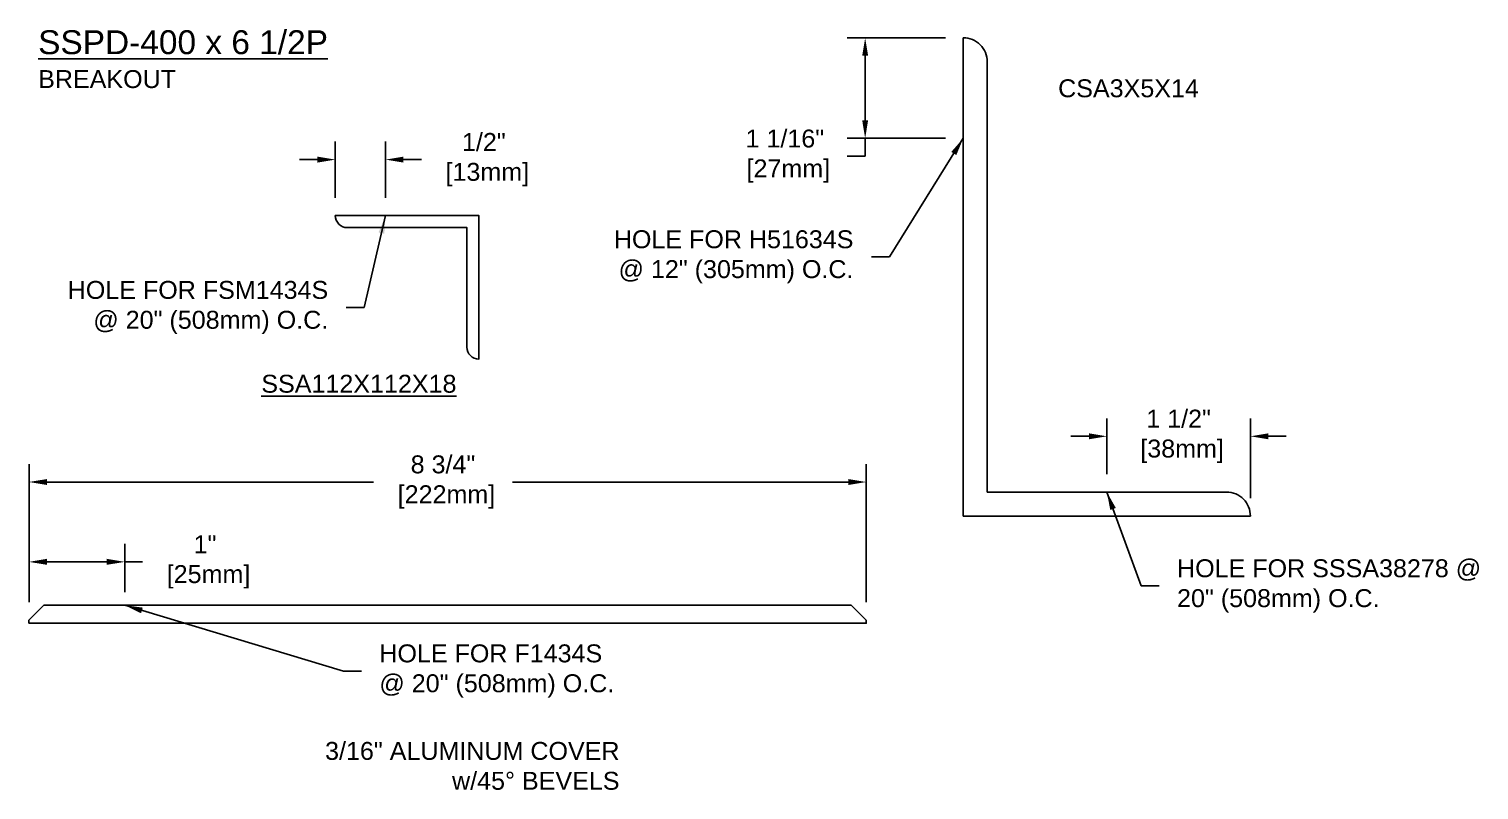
# Model space of a CAD drawing. Header units: inches. Extents: x -0.3 to 50.5, y 0.1 to 15.9.
# Drawn here: x 35.31 to 50.46, y 6.5 to 14.45 of the extents above; entities that cross this region are included whole.
import ezdxf

# ---------------------------------------------------------------- set-up
doc = ezdxf.new("R2010")
doc.units = ezdxf.units.IN
doc.header["$MEASUREMENT"] = 0
for name, color, linetype in [('Dimensions', 3, 'Continuous'), ('Metals', 7, 'Continuous'), ('Text', 2, 'Continuous')]:
    doc.layers.add(name, color=color, linetype=linetype)
doc.styles.add('ARIAL', font='arial.ttf')
doc.dimstyles.new('Arial', dxfattribs={"dimscale": 1.5, "dimtxt": 0.125, "dimasz": 0.125, "dimexe": 0.125, "dimexo": 0.125, "dimgap": 0.125, "dimtad": 0, "dimtih": 1, "dimtoh": 1, "dimdec": 4, "dimzin": 0, "dimdsep": 46, "dimlunit": 4, "dimtxsty": 'ARIAL', "dimcen": 0.125, "dimadec": 0, "dimazin": 0, "dimtfac": 1, "dimtdec": 4, "dimtofl": 0, "dimtmove": 0, "dimatfit": 3, "dimfxl": 0, "dimfrac": 2, "dimtolj": 1, "dimtzin": 0, "dimarcsym": 0})

# ---------------------------------------------------------------- blocks, each defined once
blk = doc.blocks.new('SSA112X112X18')
blk.add_lwpolyline([(0, 0), (-1.5, 0), (-1.5, -1.5, 0.414214), (-1.375, -1.375), (-1.375, -0.125), (-0.125, -0.125, 0.414214)], format="xyb", close=True)
blk = doc.blocks.new('*D20')
at = {"layer": 'Defpoints', "color": 0}
for p in [(46.569, 10.196), (46.569, 9.612), (48.069, 9.362)]:
    blk.add_point(p, dxfattribs=at)
at = {"layer": 'Dimensions', "color": 0, "lineweight": -2}
for p, q in [((46.569, 9.8), (46.569, 10.383)), ((48.069, 9.55), (48.069, 10.383)), ((46.382, 10.196), (46.194, 10.196)), ((48.257, 10.196), (48.444, 10.196))]:
    blk.add_line(p, q, dxfattribs=at)
at = {"layer": 'Dimensions', "color": 0}
for points in [[(46.382, 10.227), (46.382, 10.165), (46.569, 10.196)], [(48.257, 10.227), (48.257, 10.165), (48.069, 10.196)]]:
    blk.add_solid(points, dxfattribs=at)
at = {"layer": 'Dimensions', "color": 0, "insert": (47.319, 10.196), "char_height": 0.1875, "attachment_point": 5, "style": 'ARIAL'}
blk.add_mtext('\\A1;1 1/2"\\P [38mm]', dxfattribs=at)
blk = doc.blocks.new('*D21')
at = {"layer": 'Defpoints', "color": 0}
for p in [(44.044, 14.362), (45.069, 14.362), (45.069, 13.312)]:
    blk.add_point(p, dxfattribs=at)
at = {"layer": 'Dimensions', "color": 0, "lineweight": -2}
for p, q in [((44.882, 14.362), (43.857, 14.362)), ((44.044, 14.175), (44.044, 13.5)), ((44.882, 13.312), (43.857, 13.312)), ((44.044, 13.312), (44.044, 13.125)), ((44.044, 13.125), (43.857, 13.125))]:
    blk.add_line(p, q, dxfattribs=at)
at = {"layer": 'Dimensions', "color": 0}
for points in [[(44.013, 14.175), (44.075, 14.175), (44.044, 14.362)], [(44.013, 13.5), (44.075, 13.5), (44.044, 13.312)]]:
    blk.add_solid(points, dxfattribs=at)
at = {"layer": 'Dimensions', "color": 0, "insert": (43.205, 13.125), "char_height": 0.1875, "attachment_point": 5, "style": 'ARIAL'}
blk.add_mtext('\\A1;1 1/16"\\P [27mm]', dxfattribs=at)
blk = doc.blocks.new('*D22')
at = {"layer": 'Defpoints', "color": 0}
for p in [(39.033, 13.089), (38.508, 12.503), (39.033, 12.503)]:
    blk.add_point(p, dxfattribs=at)
at = {"layer": 'Dimensions', "color": 0, "lineweight": -2}
for p, q in [((38.508, 12.691), (38.508, 13.277)), ((39.033, 12.691), (39.033, 13.277)), ((38.321, 13.089), (38.133, 13.089)), ((39.22, 13.089), (39.408, 13.089))]:
    blk.add_line(p, q, dxfattribs=at)
at = {"layer": 'Dimensions', "color": 0}
for points in [[(38.321, 13.12), (38.321, 13.058), (38.508, 13.089)], [(39.22, 13.12), (39.22, 13.058), (39.033, 13.089)]]:
    blk.add_solid(points, dxfattribs=at)
at = {"layer": 'Dimensions', "color": 0, "insert": (40.06, 13.089), "char_height": 0.1875, "attachment_point": 5, "style": 'ARIAL'}
blk.add_mtext('\\A1;1/2"\\P [13mm]', dxfattribs=at)
blk = doc.blocks.new('CSA3X5X14')
at = {"layer": 'Metals'}
blk.add_lwpolyline([(0.25, 4.75, 0.414214), (0, 5), (0, 0), (3, 0, 0.414214), (2.75, 0.25), (0.25, 0.25)], format="xyb", close=True, dxfattribs=at)
blk = doc.blocks.new('*D28')
at = {"layer": 'Defpoints', "color": 0}
for p in [(44.055, 9.718), (35.308, 8.273), (44.055, 8.273)]:
    blk.add_point(p, dxfattribs=at)
at = {"layer": 'Dimensions', "color": 0, "lineweight": -2}
for p, q in [((35.308, 8.46), (35.308, 9.905)), ((44.055, 8.46), (44.055, 9.905)), ((35.495, 9.718), (38.908, 9.718)), ((43.868, 9.718), (40.358, 9.718))]:
    blk.add_line(p, q, dxfattribs=at)
at = {"layer": 'Dimensions', "color": 0}
for points in [[(35.495, 9.749), (35.495, 9.687), (35.308, 9.718)], [(43.868, 9.749), (43.868, 9.687), (44.055, 9.718)]]:
    blk.add_solid(points, dxfattribs=at)
at = {"layer": 'Dimensions', "color": 0, "insert": (39.633, 9.718), "char_height": 0.1875, "attachment_point": 5, "style": 'ARIAL'}
blk.add_mtext('\\A1;8 3/4"\\P [222mm]', dxfattribs=at)
blk = doc.blocks.new('*D29')
at = {"layer": 'Defpoints', "color": 0}
for p in [(36.308, 8.883), (36.308, 8.379), (35.308, 8.273)]:
    blk.add_point(p, dxfattribs=at)
at = {"layer": 'Dimensions', "color": 0, "lineweight": -2}
for p, q in [((35.308, 8.46), (35.308, 9.071)), ((36.308, 8.567), (36.308, 9.071)), ((35.495, 8.883), (36.12, 8.883)), ((36.308, 8.883), (36.495, 8.883))]:
    blk.add_line(p, q, dxfattribs=at)
at = {"layer": 'Dimensions', "color": 0}
for points in [[(35.495, 8.915), (35.495, 8.852), (35.308, 8.883)], [(36.12, 8.915), (36.12, 8.852), (36.308, 8.883)]]:
    blk.add_solid(points, dxfattribs=at)
at = {"layer": 'Dimensions', "color": 0, "insert": (37.147, 8.883), "char_height": 0.1875, "attachment_point": 5, "style": 'ARIAL'}
blk.add_mtext('\\A1;1"\\P [25mm]', dxfattribs=at)

msp = doc.modelspace()

# ---------------------------------------------------------------- linework, layer by layer
msp.add_lwpolyline([(35.3078, 8.24171), (44.0553, 8.24171), (44.0553, 8.27296), (43.89905, 8.42921), (35.46405, 8.42921), (35.3078, 8.27296)], close=True)

# ---------------------------------------------------------------- block references
at = {"layer": 'Metals'}
msp.add_blockref('CSA3X5X14', (45.0694, 9.36216), dxfattribs=at)
at = {"layer": 'Metals', "xscale": -1}
msp.add_blockref('SSA112X112X18', (38.50834, 12.50319), dxfattribs=at)

# ---------------------------------------------------------------- texts
at = {"layer": 'Text', "style": 'ARIAL'}
for s, insert, char_height, width, attachment_point in [('{\\LSSPD-400 x 6 1/2P\\P\\H0.75x;\\lBREAKOUT}', (35.40343, 14.44156), 0.25, 4.7396332, 1), ('\\A1;CSA3X5X14', (46.06011, 13.83338), 0.1875, 2.4899842, 4), ('HOLE FOR H51634S \\P@ 12" (305mm) O.C.', (43.92168, 12.07198), 0.1875, 4.2482114, 6), ('HOLE FOR FSM1434S \\P@ 20" (508mm) O.C.', (38.43408, 11.5423), 0.1875, 3.9506446, 6), ('{\\LSSA112X112X18}', (39.77388, 10.74428), 0.1875, 2.2451472, 6), ('HOLE FOR SSSA38278 @\\P20" (508mm) O.C.', (47.30273, 8.63182), 0.1875, 3.6647516, 4), ('HOLE FOR F1434S\\P@ 20" (508mm) O.C.', (38.96821, 7.74184), 0.1875, 3.9506446, 4), ('3/16" ALUMINUM COVER\\Pw/45%%D BEVELS', (41.47769, 6.74885), 0.1875, 3.8104847, 6)]:
    msp.add_mtext(s, dxfattribs=dict(at, insert=insert, char_height=char_height, width=width, attachment_point=attachment_point))

# ---------------------------------------------------------------- dimensions: what is measured, and where the dimension line sits
at = {"layer": 'Dimensions'}
dim = msp.add_linear_dim(base=(44.04409, 14.36216), p1=(45.0694, 13.31249), p2=(45.0694, 14.36216), angle=90, dimstyle='Arial', override={"dimpost": '\\X'}, dxfattribs=at)
dim.commit()
dim.dimension.update_dxf_attribs({"geometry": '*D21', "text_midpoint": (43.20456, 13.12499), "dimtype": 160})
for base, p1, p2, picture, middle in [((39.03257, 13.08906), (38.50834, 12.50319), (39.03257, 12.50319), '*D22', (40.0596, 13.08906)), ((46.5694, 10.19594), (48.0694, 9.36216), (46.5694, 9.61216), '*D20', (47.3194, 10.19594)), ((44.0553, 9.71794), (35.3078, 8.27296), (44.0553, 8.27296), '*D28', (39.63334, 9.71794)), ((36.3078, 8.88347), (35.3078, 8.27296), (36.3078, 8.37921), '*D29', (37.14733, 8.88347))]:
    dim = msp.add_linear_dim(base=base, p1=p1, p2=p2, dimstyle='Arial', override={"dimpost": '\\X'}, dxfattribs=at)
    dim.commit()
    dim.dimension.update_dxf_attribs({"geometry": picture, "text_midpoint": middle, "dimtype": 160})

# ---------------------------------------------------------------- leaders
at = {"layer": 'Text', "annotation_type": 0, "has_hookline": 1}
for points, hookline_direction, text_width in [([(45.0694, 13.31249), (44.29668, 12.07198), (44.10918, 12.07198)], 1, 2.46935), ([(39.03257, 12.50319), (38.80908, 11.5423), (38.62158, 11.5423)], 1, 2.68741), ([(46.5694, 9.61216), (46.92773, 8.63182), (47.11523, 8.63182)], 0, 3.14721), ([(36.3078, 8.42921), (38.59321, 7.74184), (38.78071, 7.74184)], 0, 2.41793)]:
    msp.add_leader(points, dimstyle='Arial', override={"dimgap": 0.125, "dimtad": 0}, dxfattribs=dict(at, hookline_direction=hookline_direction, text_width=text_width))

doc.saveas('drawing.dxf')
